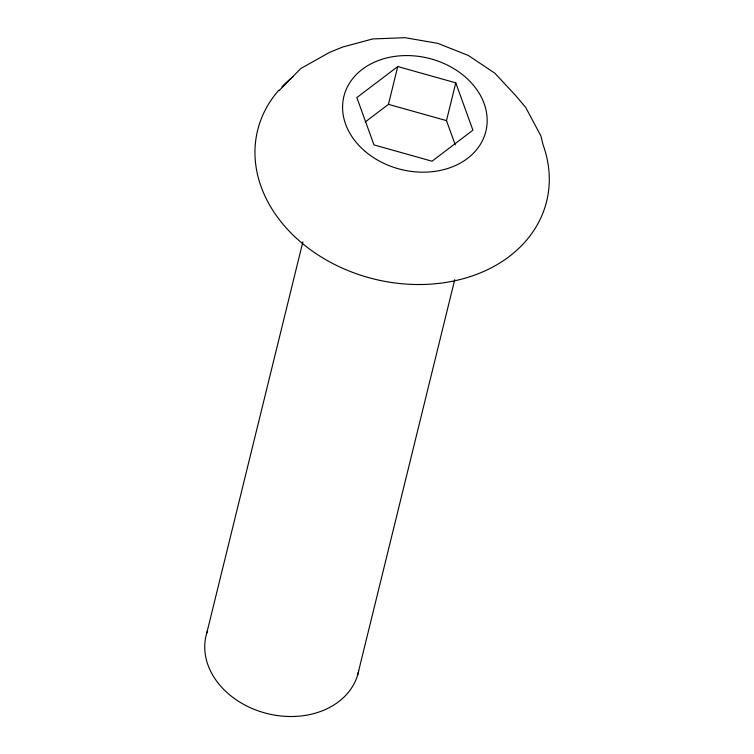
<?xml version="1.0" encoding="UTF-8"?>
<svg xmlns="http://www.w3.org/2000/svg" width="754" height="754" viewBox="0 0 754 754"><rect width="100%" height="100%" fill="white"/><g stroke="black" fill="none" stroke-linecap="round" stroke-linejoin="round"><path stroke-width="1.13" d="M206.822 632.889L302.863 241.864M365.228 121.978L388.461 104.344L397.744 66.55L455.774 82.836L472.909 130.169L432.023 161.205L373.993 144.909L356.849 97.586L397.744 66.55M455.256 144.853L446.491 120.631L455.774 82.836M357.584 675.216L454.747 279.621M279.018 90.725L300.771 68.548L329.592 52.346L342.872 46.974L372.749 38.944L405.087 37.7L437.678 43.327L468.309 55.447L494.878 73.232L515.585 95.456L525.67 107.388L540.91 135.965L543.078 144.834A148.811 116.625 13.8 0 1 381.128 280.648A148.811 116.625 13.8 0 1 278.839 90.178M388.461 104.344L446.491 120.631M358.697 670.777A78.322 61.385 13.8 0 1 265.804 713.209A78.322 61.385 13.8 0 1 207.529 630.721M281.939 86.795A148.811 116.625 13.8 0 1 293.155 76.625M365.304 151.507A73.1 57.285 13.8 0 0 485.237 133.628A73.1 57.285 13.8 0 0 394.106 56.493A73.1 57.285 13.8 0 0 365.304 151.507"/></g></svg>
